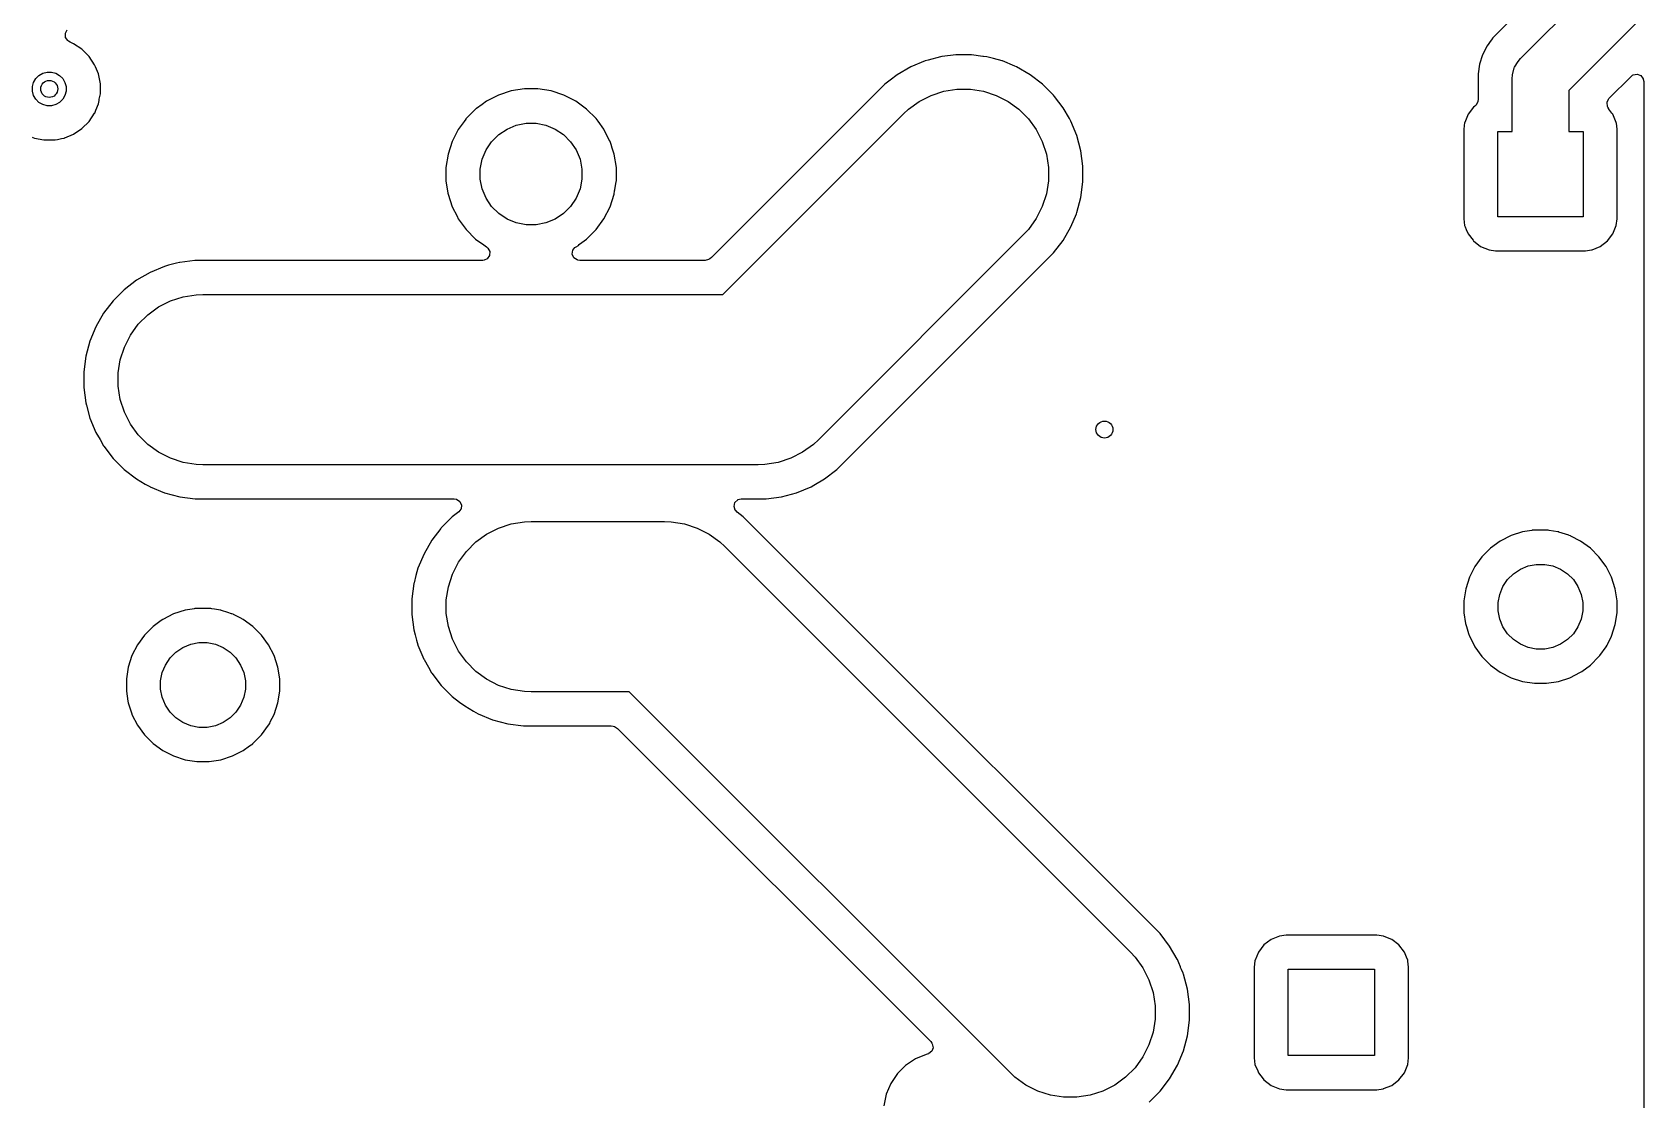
# Model space of a CAD drawing. Header units: inches. Extents: x 1.32 to 5.22, y -7.01 to -1.14.
# Drawn here: x 4.099 to 5.217, y -6.508 to -5.768 of the extents above; entities that cross this region are included whole.
import ezdxf

# ---------------------------------------------------------------- set-up
doc = ezdxf.new("R2010")
doc.units = ezdxf.units.IN
doc.header["$MEASUREMENT"] = 0
doc.layers.add('F.Cu', color=13, linetype='CONTINUOUS', true_color=0xc83434)

msp = doc.modelspace()

# ---------------------------------------------------------------- linework, layer by layer
at = {"layer": 'F.Cu', "linetype": 'CONTINUOUS'}
for p, q in [((5.1557, -5.7279), (5.1117, -5.772)), ((5.131, -5.7861), (5.1811, -5.7359)), ((4.1219, -5.7684), (4.1232, -5.7662)), ((5.2108, -5.762), (5.1646, -5.8082)), ((4.1219, -5.7686), (4.1219, -5.7684)), ((4.122, -5.7714), (4.1219, -5.7686)), ((4.1235, -5.7736), (4.122, -5.7714)), ((4.124, -5.774), (4.1235, -5.7736)), ((4.1252, -5.7747), (4.124, -5.774)), ((4.1275, -5.7757), (4.1252, -5.7747)), ((4.1333, -5.7795), (4.1275, -5.7757)), ((4.1275, -5.7757), (4.1275, -5.7757)), ((5.1078, -5.7773), (5.1047, -5.7834)), ((5.1107, -5.7733), (5.1078, -5.7773)), ((5.1115, -5.7722), (5.1107, -5.7733)), ((5.1107, -5.7733), (5.1107, -5.7733)), ((5.1117, -5.772), (5.1115, -5.7722)), ((4.1383, -5.7845), (4.1333, -5.7795)), ((4.1333, -5.7795), (4.1333, -5.7795)), ((4.1333, -5.7795), (4.1333, -5.7795)), ((4.1421, -5.7903), (4.1383, -5.7845)), ((4.1383, -5.7845), (4.1383, -5.7845)), ((4.1383, -5.7845), (4.1383, -5.7845)), ((4.7182, -5.7877), (4.7083, -5.7918)), ((4.7202, -5.7871), (4.7182, -5.7877)), ((4.7182, -5.7877), (4.7182, -5.7877)), ((4.7287, -5.7849), (4.7202, -5.7871)), ((4.7298, -5.7847), (4.7287, -5.7849)), ((4.7299, -5.7847), (4.7298, -5.7847)), ((4.7395, -5.7834), (4.7299, -5.7847)), ((4.7299, -5.7847), (4.7299, -5.7847)), ((4.7503, -5.7834), (4.7395, -5.7834)), ((4.7395, -5.7834), (4.7395, -5.7834)), ((4.7395, -5.7834), (4.7395, -5.7834)), ((4.7582, -5.7845), (4.7503, -5.7834)), ((4.7503, -5.7834), (4.7503, -5.7834)), ((4.7503, -5.7834), (4.7503, -5.7834)), ((4.7587, -5.7845), (4.7582, -5.7845)), ((4.761, -5.7849), (4.7587, -5.7845)), ((4.7656, -5.7861), (4.761, -5.7849)), ((4.7715, -5.7877), (4.7656, -5.7861)), ((4.7716, -5.7877), (4.7715, -5.7877)), ((4.7717, -5.7877), (4.7716, -5.7877)), ((4.7716, -5.7877), (4.7716, -5.7877)), ((4.7804, -5.7914), (4.7717, -5.7877)), ((5.1047, -5.7834), (5.1026, -5.7899)), ((5.1269, -5.7921), (5.1293, -5.788)), ((5.1293, -5.788), (5.131, -5.7861)), ((5.1293, -5.788), (5.1293, -5.788)), ((4.0998, -5.8026), (4.1014, -5.7999)), ((4.1014, -5.7999), (4.1035, -5.7977)), ((4.1035, -5.7977), (4.1062, -5.7962)), ((4.1062, -5.7962), (4.1092, -5.7954)), ((4.1092, -5.7954), (4.1123, -5.7954)), ((4.1123, -5.7954), (4.1152, -5.7962)), ((4.1152, -5.7962), (4.1179, -5.7977)), ((4.1179, -5.7977), (4.1201, -5.7999)), ((4.1201, -5.7999), (4.1216, -5.8026)), ((4.1428, -5.7918), (4.1421, -5.7903)), ((4.1421, -5.7903), (4.1421, -5.7903)), ((4.1421, -5.7903), (4.1421, -5.7903)), ((4.1448, -5.7967), (4.1428, -5.7918)), ((4.1428, -5.7918), (4.1428, -5.7918)), ((4.1462, -5.8035), (4.1448, -5.7967)), ((4.1448, -5.7967), (4.1448, -5.7967)), ((4.1448, -5.7967), (4.1448, -5.7967)), ((4.6988, -5.7972), (4.6938, -5.8011)), ((4.7082, -5.7918), (4.6988, -5.7972)), ((4.7083, -5.7918), (4.7082, -5.7918)), ((4.7082, -5.7918), (4.7082, -5.7918)), ((4.7815, -5.7918), (4.7804, -5.7914)), ((4.7909, -5.7972), (4.7815, -5.7918)), ((4.7815, -5.7918), (4.7815, -5.7918)), ((4.7815, -5.7918), (4.7815, -5.7918)), ((4.7995, -5.8038), (4.7909, -5.7972)), ((5.1026, -5.7899), (5.1016, -5.7966)), ((5.1016, -5.7966), (5.1016, -5.8143)), ((5.1252, -5.8), (5.1254, -5.7974)), ((5.1252, -5.8366), (5.1252, -5.8)), ((5.1254, -5.7974), (5.1267, -5.7925)), ((5.1254, -5.7974), (5.1254, -5.7974)), ((5.1267, -5.7925), (5.1269, -5.7921)), ((5.1924, -5.8137), (5.2077, -5.7985)), ((5.2077, -5.7985), (5.2088, -5.7976)), ((5.2088, -5.7976), (5.2092, -5.7974)), ((5.2092, -5.7974), (5.2119, -5.7968)), ((5.2119, -5.7968), (5.2145, -5.7978)), ((5.2145, -5.7978), (5.2161, -5.8)), ((5.2161, -5.8), (5.2162, -5.8003)), ((5.2162, -5.8003), (5.2165, -5.802)), ((4.099, -5.8055), (4.0998, -5.8026)), ((4.099, -5.8086), (4.099, -5.8055)), ((4.0998, -5.8116), (4.099, -5.8086)), ((4.1014, -5.8143), (4.0998, -5.8116)), ((4.1216, -5.8116), (4.1201, -5.8143)), ((4.1216, -5.8026), (4.1224, -5.8055)), ((4.1224, -5.8086), (4.1216, -5.8116)), ((4.1224, -5.8055), (4.1224, -5.8086)), ((4.1458, -5.8124), (4.1462, -5.8106)), ((4.1462, -5.8036), (4.1462, -5.8035)), ((4.1462, -5.8106), (4.1462, -5.8036)), ((4.1462, -5.8036), (4.1462, -5.8036)), ((4.1462, -5.8036), (4.1462, -5.8036)), ((4.4222, -5.8114), (4.4203, -5.8124)), ((4.431, -5.8085), (4.4222, -5.8114)), ((4.4402, -5.8071), (4.431, -5.8085)), ((4.431, -5.8085), (4.431, -5.8085)), ((4.431, -5.8085), (4.431, -5.8085)), ((4.4495, -5.8071), (4.4402, -5.8071)), ((4.4402, -5.8071), (4.4402, -5.8071)), ((4.4402, -5.8071), (4.4402, -5.8071)), ((4.4587, -5.8085), (4.4495, -5.8071)), ((4.4495, -5.8071), (4.4495, -5.8071)), ((4.4495, -5.8071), (4.4495, -5.8071)), ((4.4676, -5.8114), (4.4587, -5.8085)), ((4.4587, -5.8085), (4.4587, -5.8085)), ((4.4749, -5.8151), (4.4676, -5.8114)), ((4.6902, -5.8038), (4.57, -5.924)), ((4.6938, -5.8011), (4.6902, -5.8038)), ((4.6902, -5.8038), (4.6902, -5.8038)), ((4.6902, -5.8038), (4.6902, -5.8038)), ((4.714, -5.8158), (4.7223, -5.8116)), ((4.7223, -5.8116), (4.7311, -5.8087)), ((4.7311, -5.8087), (4.7402, -5.8073)), ((4.7402, -5.8073), (4.7495, -5.8073)), ((4.7495, -5.8073), (4.7587, -5.8087)), ((4.7587, -5.8087), (4.7675, -5.8116)), ((4.7675, -5.8116), (4.7757, -5.8158)), ((4.8042, -5.8085), (4.7995, -5.8038)), ((4.7995, -5.8038), (4.7995, -5.8038)), ((4.7995, -5.8038), (4.7995, -5.8038)), ((4.8072, -5.8115), (4.8042, -5.8085)), ((4.8079, -5.8124), (4.8072, -5.8115)), ((4.8072, -5.8115), (4.8072, -5.8115)), ((5.1646, -5.8082), (5.1646, -5.8366)), ((5.2165, -5.802), (5.2165, -7.0023)), ((4.1035, -5.8165), (4.1014, -5.8143)), ((4.1062, -5.818), (4.1035, -5.8165)), ((4.1092, -5.8188), (4.1062, -5.818)), ((4.1123, -5.8188), (4.1092, -5.8188)), ((4.1152, -5.818), (4.1123, -5.8188)), ((4.1179, -5.8165), (4.1152, -5.818)), ((4.1201, -5.8143), (4.1179, -5.8165)), ((4.1422, -5.8239), (4.143, -5.8218)), ((4.143, -5.8218), (4.1448, -5.8174)), ((4.1448, -5.8174), (4.1453, -5.8151)), ((4.1453, -5.8151), (4.1454, -5.8143)), ((4.1454, -5.8143), (4.1458, -5.8124)), ((4.1458, -5.8124), (4.1458, -5.8124)), ((4.4066, -5.8209), (4.3996, -5.8278)), ((4.4069, -5.8207), (4.4066, -5.8209)), ((4.4109, -5.8178), (4.4069, -5.8207)), ((4.4139, -5.8156), (4.4109, -5.8178)), ((4.4109, -5.8178), (4.4109, -5.8178)), ((4.4203, -5.8124), (4.4139, -5.8156)), ((4.4758, -5.8156), (4.4749, -5.8151)), ((4.4834, -5.8211), (4.4758, -5.8156)), ((4.4899, -5.8277), (4.4834, -5.8211)), ((4.7031, -5.8244), (4.7065, -5.8212)), ((4.7065, -5.8212), (4.714, -5.8158)), ((4.7757, -5.8158), (4.7832, -5.8212)), ((4.7832, -5.8212), (4.7898, -5.8278)), ((4.8138, -5.8201), (4.8079, -5.8124)), ((4.8182, -5.8277), (4.8138, -5.8201)), ((4.8138, -5.8201), (4.8138, -5.8201)), ((5.0985, -5.8198), (5.0947, -5.8247)), ((5.0993, -5.8191), (5.0985, -5.8198)), ((5.0999, -5.8186), (5.0993, -5.8191)), ((5.1, -5.8185), (5.0999, -5.8186)), ((5.1011, -5.8165), (5.1, -5.8185)), ((5.1014, -5.8157), (5.1011, -5.8165)), ((5.1016, -5.8143), (5.1014, -5.8157)), ((5.1911, -5.8162), (5.192, -5.8143)), ((5.1911, -5.8164), (5.1911, -5.8162)), ((5.1913, -5.8192), (5.1911, -5.8164)), ((5.1915, -5.8197), (5.1913, -5.8192)), ((5.1922, -5.821), (5.1915, -5.8197)), ((5.192, -5.8143), (5.1924, -5.8137)), ((5.192, -5.8143), (5.192, -5.8143)), ((5.1923, -5.8211), (5.1922, -5.821)), ((5.1944, -5.8239), (5.1923, -5.8211)), ((4.1333, -5.8346), (4.1383, -5.8297)), ((4.1383, -5.8297), (4.1421, -5.8239)), ((4.1421, -5.8239), (4.1422, -5.8239)), ((4.3984, -5.8297), (4.3944, -5.8352)), ((4.3995, -5.8281), (4.3984, -5.8297)), ((4.3996, -5.8278), (4.3995, -5.8281)), ((4.4282, -5.8349), (4.4346, -5.8322)), ((4.4346, -5.8322), (4.4414, -5.8309)), ((4.4414, -5.8309), (4.4484, -5.8309)), ((4.4484, -5.8309), (4.4552, -5.8322)), ((4.4552, -5.8322), (4.4616, -5.8349)), ((4.4913, -5.8295), (4.4899, -5.8277)), ((4.4953, -5.8351), (4.4913, -5.8295)), ((4.5779, -5.9496), (4.7031, -5.8244)), ((4.7898, -5.8278), (4.7952, -5.8353)), ((4.8192, -5.8295), (4.8182, -5.8277)), ((4.8234, -5.8395), (4.8192, -5.8295)), ((5.0923, -5.8304), (5.0917, -5.8351)), ((5.0924, -5.8303), (5.0923, -5.8304)), ((5.0923, -5.8304), (5.0923, -5.8304)), ((5.0947, -5.8247), (5.0924, -5.8303)), ((5.0947, -5.8247), (5.0947, -5.8247)), ((5.1951, -5.8247), (5.1944, -5.8239)), ((5.1974, -5.8304), (5.1951, -5.8247)), ((5.1951, -5.8247), (5.1951, -5.8247)), ((5.1974, -5.8305), (5.1974, -5.8304)), ((5.1975, -5.8306), (5.1974, -5.8305)), ((5.1975, -5.8308), (5.1975, -5.8306)), ((5.1975, -5.8306), (5.1975, -5.8306)), ((5.198, -5.8349), (5.1975, -5.8308)), ((4.0988, -5.8405), (4.0994, -5.8408)), ((4.0994, -5.8408), (4.1004, -5.8412)), ((4.1004, -5.8412), (4.1004, -5.8412)), ((4.1004, -5.8412), (4.1004, -5.8412)), ((4.1004, -5.8412), (4.1069, -5.8425)), ((4.1069, -5.8425), (4.107, -5.8425)), ((4.107, -5.8425), (4.1072, -5.8425)), ((4.1072, -5.8425), (4.1142, -5.8425)), ((4.1142, -5.8425), (4.1144, -5.8425)), ((4.1144, -5.8425), (4.1147, -5.8424)), ((4.1147, -5.8424), (4.1165, -5.8421)), ((4.1165, -5.8421), (4.1193, -5.8415)), ((4.1165, -5.8421), (4.1165, -5.8421)), ((4.1193, -5.8415), (4.1211, -5.8412)), ((4.1211, -5.8412), (4.1212, -5.8411)), ((4.1211, -5.8412), (4.1211, -5.8412)), ((4.1211, -5.8412), (4.1211, -5.8412)), ((4.1211, -5.8412), (4.1211, -5.8412)), ((4.1211, -5.8412), (4.1211, -5.8412)), ((4.1212, -5.8411), (4.1215, -5.841)), ((4.1215, -5.841), (4.1275, -5.8385)), ((4.1215, -5.841), (4.1215, -5.841)), ((4.1275, -5.8385), (4.1333, -5.8346)), ((4.1275, -5.8385), (4.1275, -5.8385)), ((4.1275, -5.8385), (4.1275, -5.8385)), ((4.3901, -5.8435), (4.3873, -5.8523)), ((4.3939, -5.8361), (4.3901, -5.8435)), ((4.3944, -5.8352), (4.3939, -5.8361)), ((4.4136, -5.8494), (4.4175, -5.8437)), ((4.4175, -5.8437), (4.4224, -5.8388)), ((4.4224, -5.8388), (4.4282, -5.8349)), ((4.4616, -5.8349), (4.4674, -5.8388)), ((4.4674, -5.8388), (4.4723, -5.8437)), ((4.4723, -5.8437), (4.4761, -5.8494)), ((4.4954, -5.8352), (4.4953, -5.8351)), ((4.4953, -5.8351), (4.4953, -5.8351)), ((4.4953, -5.8351), (4.4953, -5.8351)), ((4.4953, -5.8351), (4.4953, -5.8351)), ((4.4995, -5.8432), (4.4954, -5.8352)), ((4.4995, -5.8433), (4.4995, -5.8432)), ((4.4996, -5.8434), (4.4995, -5.8433)), ((4.4996, -5.8435), (4.4996, -5.8434)), ((4.4997, -5.8436), (4.4996, -5.8435)), ((4.5003, -5.8457), (4.4997, -5.8436)), ((4.7952, -5.8353), (4.7994, -5.8435)), ((4.7994, -5.8435), (4.8023, -5.8524)), ((4.8262, -5.85), (4.8234, -5.8395)), ((5.0917, -5.8351), (5.0917, -5.8972)), ((5.1154, -5.8957), (5.1154, -5.8366)), ((5.1154, -5.8366), (5.1252, -5.8366)), ((5.1646, -5.8366), (5.1744, -5.8366)), ((5.1744, -5.8366), (5.1744, -5.8957)), ((5.1981, -5.8351), (5.198, -5.8349)), ((5.1981, -5.8972), (5.1981, -5.8351)), ((5.1981, -5.8351), (5.1981, -5.8351)), ((5.1981, -5.8351), (5.1981, -5.8351)), ((4.3873, -5.8523), (4.3858, -5.8615)), ((4.3873, -5.8523), (4.3873, -5.8523)), ((4.3873, -5.8523), (4.3873, -5.8523)), ((4.4096, -5.8627), (4.411, -5.8559)), ((4.411, -5.8559), (4.4136, -5.8494)), ((4.4761, -5.8494), (4.4788, -5.8559)), ((4.4788, -5.8559), (4.4801, -5.8627)), ((4.5012, -5.8482), (4.5003, -5.8457)), ((4.5025, -5.8523), (4.5012, -5.8482)), ((4.504, -5.8615), (4.5025, -5.8523)), ((4.8023, -5.8524), (4.8038, -5.8615)), ((4.8276, -5.8607), (4.8262, -5.85)), ((4.3858, -5.8615), (4.3858, -5.8708)), ((4.4096, -5.8696), (4.4096, -5.8627)), ((4.4801, -5.8627), (4.4801, -5.8696)), ((4.504, -5.8708), (4.504, -5.8615)), ((4.8038, -5.8615), (4.8038, -5.8708)), ((4.8276, -5.8716), (4.8276, -5.8607)), ((4.3858, -5.8708), (4.3872, -5.8794)), ((4.411, -5.8764), (4.4096, -5.8696)), ((4.4136, -5.8828), (4.411, -5.8764)), ((4.4788, -5.8764), (4.4761, -5.8828)), ((4.4801, -5.8696), (4.4788, -5.8764)), ((4.5025, -5.88), (4.5028, -5.8778)), ((4.5028, -5.8778), (4.503, -5.8771)), ((4.503, -5.8771), (4.5039, -5.8713)), ((4.503, -5.8771), (4.503, -5.8771)), ((4.5039, -5.8713), (4.504, -5.8708)), ((4.8038, -5.8708), (4.8023, -5.8799)), ((4.8262, -5.8823), (4.8276, -5.8716)), ((4.3872, -5.8794), (4.3873, -5.88)), ((4.3873, -5.88), (4.3901, -5.8888)), ((4.3901, -5.8888), (4.3935, -5.8954)), ((4.4175, -5.8886), (4.4136, -5.8828)), ((4.4224, -5.8935), (4.4175, -5.8886)), ((4.4723, -5.8886), (4.4674, -5.8935)), ((4.4761, -5.8828), (4.4723, -5.8886)), ((4.4954, -5.8971), (4.4996, -5.8888)), ((4.4996, -5.8888), (4.5025, -5.88)), ((4.7994, -5.8887), (4.7952, -5.897)), ((4.8023, -5.8799), (4.7994, -5.8887)), ((4.8234, -5.8928), (4.8262, -5.8823)), ((4.3935, -5.8954), (4.3944, -5.8971)), ((4.3944, -5.8971), (4.3998, -5.9046)), ((4.4282, -5.8974), (4.4224, -5.8935)), ((4.4346, -5.9), (4.4282, -5.8974)), ((4.4414, -5.9014), (4.4346, -5.9)), ((4.4552, -5.9), (4.4484, -5.9014)), ((4.4616, -5.8974), (4.4552, -5.9)), ((4.4674, -5.8935), (4.4616, -5.8974)), ((4.4899, -5.9046), (4.4954, -5.8971)), ((4.7952, -5.897), (4.7898, -5.9045)), ((4.8192, -5.9028), (4.823, -5.8937)), ((4.823, -5.8937), (4.8234, -5.8928)), ((5.0917, -5.8972), (5.0923, -5.9018)), ((5.1744, -5.8957), (5.1154, -5.8957)), ((5.1974, -5.9018), (5.1981, -5.8972)), ((4.3998, -5.9046), (4.4064, -5.9112)), ((4.4064, -5.9112), (4.412, -5.9153)), ((4.4484, -5.9014), (4.4414, -5.9014)), ((4.4785, -5.9148), (4.4834, -5.9112)), ((4.4834, -5.9112), (4.4899, -5.9046)), ((4.7866, -5.9079), (4.6441, -6.0504)), ((4.7898, -5.9045), (4.7866, -5.9079)), ((4.8072, -5.9208), (4.8138, -5.9122)), ((4.8138, -5.9122), (4.8192, -5.9028)), ((4.8192, -5.9028), (4.8192, -5.9028)), ((4.8192, -5.9028), (4.8192, -5.9028)), ((5.0923, -5.9018), (5.0923, -5.9018)), ((5.0923, -5.9018), (5.0923, -5.9018)), ((5.0923, -5.9018), (5.0927, -5.9028)), ((5.0927, -5.9028), (5.0934, -5.9045)), ((5.0934, -5.9045), (5.0947, -5.9076)), ((5.0947, -5.9076), (5.0947, -5.9076)), ((5.0947, -5.9076), (5.0981, -5.912)), ((5.0981, -5.912), (5.0985, -5.9125)), ((5.1913, -5.9125), (5.1951, -5.9076)), ((5.1951, -5.9076), (5.1974, -5.9018)), ((4.412, -5.9153), (4.4139, -5.9167)), ((4.4139, -5.9167), (4.4139, -5.9167)), ((4.4139, -5.9167), (4.4139, -5.9167)), ((4.4139, -5.9167), (4.4144, -5.9171)), ((4.4144, -5.9171), (4.4147, -5.9174)), ((4.4161, -5.9226), (4.4145, -5.9249)), ((4.4147, -5.9174), (4.4149, -5.9175)), ((4.4149, -5.9175), (4.4163, -5.9199)), ((4.4163, -5.9199), (4.4161, -5.9226)), ((4.4734, -5.9217), (4.4738, -5.9189)), ((4.4745, -5.9242), (4.4734, -5.9217)), ((4.4738, -5.9189), (4.4752, -5.9171)), ((4.4752, -5.9171), (4.4753, -5.917)), ((4.4753, -5.917), (4.4761, -5.9165)), ((4.4761, -5.9165), (4.4777, -5.9157)), ((4.4777, -5.9157), (4.4783, -5.9149)), ((4.4783, -5.9149), (4.4785, -5.9148)), ((4.657, -6.071), (4.8072, -5.9208)), ((5.0985, -5.9125), (5.1034, -5.9163)), ((5.1034, -5.9163), (5.1092, -5.9187)), ((5.1092, -5.9187), (5.1138, -5.9193)), ((5.1138, -5.9193), (5.176, -5.9193)), ((5.176, -5.9193), (5.1803, -5.9187)), ((5.176, -5.9193), (5.176, -5.9193)), ((5.176, -5.9193), (5.176, -5.9193)), ((5.1803, -5.9187), (5.1804, -5.9187)), ((5.1804, -5.9187), (5.1806, -5.9187)), ((5.1806, -5.9187), (5.1807, -5.9186)), ((5.1807, -5.9186), (5.1863, -5.9163)), ((5.1863, -5.9163), (5.1913, -5.9125)), ((4.1807, -5.9343), (4.1713, -5.9398)), ((4.1907, -5.9302), (4.1807, -5.9343)), ((4.1807, -5.9343), (4.1807, -5.9343)), ((4.1934, -5.9294), (4.1907, -5.9302)), ((4.1989, -5.928), (4.1934, -5.9294)), ((4.201, -5.9274), (4.1989, -5.928)), ((4.1989, -5.928), (4.1989, -5.928)), ((4.2011, -5.9274), (4.201, -5.9274)), ((4.2012, -5.9274), (4.2011, -5.9274)), ((4.2117, -5.926), (4.2012, -5.9274)), ((4.2012, -5.9274), (4.2012, -5.9274)), ((4.2118, -5.926), (4.2117, -5.926)), ((4.2119, -5.926), (4.2118, -5.926)), ((4.4114, -5.926), (4.2119, -5.926)), ((4.4123, -5.9259), (4.4114, -5.926)), ((4.4124, -5.9258), (4.4123, -5.9259)), ((4.4145, -5.9249), (4.4124, -5.9258)), ((4.4769, -5.9256), (4.4745, -5.9242)), ((4.4773, -5.9258), (4.4769, -5.9256)), ((4.4786, -5.926), (4.4773, -5.9258)), ((4.5657, -5.926), (4.4786, -5.926)), ((4.568, -5.9254), (4.5657, -5.926)), ((4.5689, -5.9249), (4.568, -5.9254)), ((4.57, -5.924), (4.5689, -5.9249)), ((4.1713, -5.9398), (4.1627, -5.9464)), ((4.1713, -5.9398), (4.1713, -5.9398)), ((4.155, -5.954), (4.1484, -5.9626)), ((4.1627, -5.9464), (4.155, -5.954)), ((4.155, -5.954), (4.155, -5.954)), ((4.155, -5.954), (4.155, -5.954)), ((4.1627, -5.9464), (4.1627, -5.9464)), ((4.1627, -5.9464), (4.1627, -5.9464)), ((4.1865, -5.9583), (4.1947, -5.9541)), ((4.1947, -5.9541), (4.2035, -5.9512)), ((4.2035, -5.9512), (4.2127, -5.9498)), ((4.2127, -5.9498), (4.2173, -5.9496)), ((4.2173, -5.9496), (4.5779, -5.9496)), ((4.1484, -5.9626), (4.143, -5.972)), ((4.1484, -5.9626), (4.1484, -5.9626)), ((4.1724, -5.9703), (4.179, -5.9638)), ((4.179, -5.9638), (4.1865, -5.9583)), ((4.143, -5.972), (4.1388, -5.982)), ((4.143, -5.972), (4.143, -5.972)), ((4.1628, -5.9861), (4.167, -5.9778)), ((4.167, -5.9778), (4.1724, -5.9703)), ((4.1388, -5.982), (4.136, -5.9925)), ((4.1388, -5.982), (4.1388, -5.982)), ((4.1599, -5.9949), (4.1628, -5.9861)), ((4.136, -5.9925), (4.1346, -6.0032)), ((4.136, -5.9925), (4.136, -5.9925)), ((4.136, -5.9925), (4.136, -5.9925)), ((4.1584, -6.004), (4.1599, -5.9949)), ((4.1346, -6.0032), (4.1346, -6.0032)), ((4.1346, -6.0032), (4.1346, -6.0141)), ((4.1584, -6.0133), (4.1584, -6.004)), ((4.1346, -6.0141), (4.1346, -6.0141)), ((4.1346, -6.0141), (4.136, -6.0248)), ((4.1599, -6.0224), (4.1584, -6.0133)), ((4.1628, -6.0313), (4.1599, -6.0224)), ((4.136, -6.0248), (4.136, -6.0248)), ((4.136, -6.0248), (4.1365, -6.0265)), ((4.1365, -6.0265), (4.1388, -6.0353)), ((4.167, -6.0395), (4.1628, -6.0313)), ((4.1388, -6.0353), (4.1388, -6.0353)), ((4.1388, -6.0353), (4.143, -6.0453)), ((4.143, -6.0453), (4.143, -6.0453)), ((4.143, -6.0453), (4.1459, -6.0503)), ((4.1724, -6.047), (4.167, -6.0395)), ((4.1459, -6.0503), (4.1459, -6.0503)), ((4.1459, -6.0503), (4.1484, -6.0547)), ((4.1484, -6.0547), (4.1484, -6.0547)), ((4.1484, -6.0547), (4.1485, -6.0548)), ((4.1485, -6.0548), (4.155, -6.0633)), ((4.179, -6.0536), (4.1724, -6.047)), ((4.1865, -6.059), (4.179, -6.0536)), ((4.6407, -6.0536), (4.6332, -6.059)), ((4.6441, -6.0504), (4.6407, -6.0536)), ((4.155, -6.0633), (4.155, -6.0633)), ((4.155, -6.0633), (4.155, -6.0633)), ((4.155, -6.0633), (4.1627, -6.071)), ((4.1947, -6.0632), (4.1865, -6.059)), ((4.2035, -6.0661), (4.1947, -6.0632)), ((4.2127, -6.0675), (4.2035, -6.0661)), ((4.2173, -6.0677), (4.2127, -6.0675)), ((4.6024, -6.0677), (4.2173, -6.0677)), ((4.607, -6.0675), (4.6024, -6.0677)), ((4.6161, -6.0661), (4.607, -6.0675)), ((4.625, -6.0632), (4.6161, -6.0661)), ((4.6332, -6.059), (4.625, -6.0632)), ((4.1627, -6.071), (4.1627, -6.071)), ((4.1627, -6.071), (4.1627, -6.071)), ((4.1627, -6.071), (4.1713, -6.0776)), ((4.1713, -6.0776), (4.1773, -6.0811)), ((4.641, -6.0818), (4.6484, -6.0776)), ((4.6484, -6.0776), (4.657, -6.071)), ((4.1773, -6.0811), (4.1773, -6.0811)), ((4.1773, -6.0811), (4.1805, -6.0829)), ((4.1805, -6.0829), (4.1806, -6.083)), ((4.1806, -6.083), (4.1807, -6.083)), ((4.1807, -6.083), (4.1807, -6.083)), ((4.1807, -6.083), (4.1907, -6.0871)), ((4.1907, -6.0871), (4.2012, -6.0899)), ((4.2012, -6.0899), (4.2119, -6.0914)), ((4.6078, -6.0914), (4.6185, -6.0899)), ((4.6185, -6.0899), (4.629, -6.0871)), ((4.629, -6.0871), (4.639, -6.083)), ((4.639, -6.083), (4.641, -6.0818)), ((4.2119, -6.0914), (4.3914, -6.0914)), ((4.3948, -6.1004), (4.3902, -6.1038)), ((4.3914, -6.0914), (4.3928, -6.0916)), ((4.3928, -6.0916), (4.3932, -6.0917)), ((4.3932, -6.0917), (4.3955, -6.0932)), ((4.3962, -6.0985), (4.3948, -6.1004)), ((4.3955, -6.0932), (4.3967, -6.0957)), ((4.3963, -6.0984), (4.3962, -6.0985)), ((4.3967, -6.0957), (4.3963, -6.0984)), ((4.3963, -6.0984), (4.3963, -6.0984)), ((4.5856, -6.0966), (4.5862, -6.0939)), ((4.5865, -6.0992), (4.5856, -6.0966)), ((4.5862, -6.0939), (4.5882, -6.092)), ((4.5868, -6.0995), (4.5865, -6.0992)), ((4.5878, -6.1005), (4.5868, -6.0995)), ((4.592, -6.1038), (4.5878, -6.1005)), ((4.5882, -6.092), (4.5883, -6.092)), ((4.5883, -6.0919), (4.5906, -6.0914)), ((4.5883, -6.092), (4.5883, -6.0919)), ((4.5906, -6.0914), (4.6078, -6.0914)), ((4.6078, -6.0914), (4.6078, -6.0914)), ((4.3822, -6.112), (4.376, -6.1201)), ((4.3826, -6.1115), (4.3822, -6.112)), ((4.3902, -6.1038), (4.3826, -6.1115)), ((4.3826, -6.1115), (4.3826, -6.1115)), ((4.3826, -6.1115), (4.3826, -6.1115)), ((4.3826, -6.1115), (4.3826, -6.1115)), ((4.3902, -6.1038), (4.3902, -6.1038)), ((4.3902, -6.1038), (4.3902, -6.1038)), ((4.3902, -6.1038), (4.3902, -6.1038)), ((4.414, -6.1158), (4.4223, -6.1116)), ((4.4223, -6.1116), (4.4311, -6.1087)), ((4.4311, -6.1087), (4.4402, -6.1073)), ((4.4402, -6.1073), (4.4449, -6.1071)), ((4.4449, -6.1071), (4.5374, -6.1071)), ((4.5374, -6.1071), (4.542, -6.1073)), ((4.542, -6.1073), (4.5512, -6.1087)), ((4.5512, -6.1087), (4.56, -6.1116)), ((4.56, -6.1116), (4.5683, -6.1158)), ((4.6502, -6.162), (4.592, -6.1038)), ((4.592, -6.1038), (4.592, -6.1038)), ((4.592, -6.1038), (4.592, -6.1038)), ((4.592, -6.1038), (4.592, -6.1038)), ((5.1388, -6.1133), (5.1373, -6.1135)), ((5.1392, -6.1132), (5.1388, -6.1133)), ((5.1407, -6.113), (5.1392, -6.1132)), ((5.1491, -6.113), (5.1407, -6.113)), ((5.1407, -6.113), (5.1407, -6.113)), ((5.1502, -6.1132), (5.1491, -6.113)), ((5.1491, -6.113), (5.1491, -6.113)), ((5.151, -6.1133), (5.1502, -6.1132)), ((5.157, -6.1142), (5.151, -6.1133)), ((4.376, -6.1201), (4.3706, -6.1295)), ((4.376, -6.1201), (4.376, -6.1201)), ((4.4, -6.1278), (4.4065, -6.1212)), ((4.4065, -6.1212), (4.414, -6.1158)), ((4.5683, -6.1158), (4.5758, -6.1212)), ((4.5758, -6.1212), (4.5792, -6.1244)), ((4.5792, -6.1244), (4.8605, -6.4058)), ((5.117, -6.1207), (5.1102, -6.1256)), ((5.1245, -6.1169), (5.117, -6.1207)), ((5.1324, -6.1143), (5.1245, -6.1169)), ((5.1373, -6.1135), (5.1324, -6.1143)), ((5.1571, -6.1142), (5.157, -6.1142)), ((5.1575, -6.1143), (5.1571, -6.1142)), ((5.1577, -6.1144), (5.1575, -6.1143)), ((5.1622, -6.1158), (5.1577, -6.1144)), ((5.1646, -6.1166), (5.1622, -6.1158)), ((5.1648, -6.1167), (5.1646, -6.1166)), ((5.1658, -6.1171), (5.1648, -6.1167)), ((5.166, -6.1172), (5.1658, -6.1171)), ((5.1727, -6.1207), (5.166, -6.1172)), ((5.1795, -6.1256), (5.1727, -6.1207)), ((4.3706, -6.1295), (4.3664, -6.1395)), ((4.3706, -6.1295), (4.3706, -6.1295)), ((4.3903, -6.1435), (4.3945, -6.1353)), ((4.3945, -6.1353), (4.4, -6.1278)), ((5.1043, -6.1315), (5.0994, -6.1383)), ((5.1102, -6.1256), (5.1043, -6.1315)), ((5.1854, -6.1315), (5.1795, -6.1256)), ((5.1795, -6.1256), (5.1795, -6.1256)), ((5.1904, -6.1383), (5.1854, -6.1315)), ((4.365, -6.1446), (4.3637, -6.1496)), ((4.3664, -6.1395), (4.365, -6.1446)), ((4.3664, -6.1395), (4.3664, -6.1395)), ((4.3875, -6.1524), (4.3903, -6.1435)), ((5.0956, -6.1457), (5.093, -6.1537)), ((5.0994, -6.1383), (5.0956, -6.1457)), ((5.1221, -6.1474), (5.1261, -6.1433)), ((5.1261, -6.1433), (5.131, -6.1401)), ((5.131, -6.1401), (5.1363, -6.1379)), ((5.1363, -6.1379), (5.142, -6.1368)), ((5.142, -6.1368), (5.1478, -6.1368)), ((5.1478, -6.1368), (5.1535, -6.1379)), ((5.1535, -6.1379), (5.1588, -6.1401)), ((5.1588, -6.1401), (5.1636, -6.1433)), ((5.1636, -6.1433), (5.1677, -6.1474)), ((5.1942, -6.1457), (5.1904, -6.1383)), ((5.1904, -6.1383), (5.1904, -6.1383)), ((5.1967, -6.1537), (5.1942, -6.1457)), ((4.3636, -6.15), (4.3622, -6.1607)), ((4.3637, -6.1496), (4.3636, -6.15)), ((4.3636, -6.15), (4.3636, -6.15)), ((4.3636, -6.15), (4.3636, -6.15)), ((4.3637, -6.1496), (4.3637, -6.1496)), ((4.386, -6.1615), (4.3875, -6.1524)), ((5.093, -6.1537), (5.0917, -6.162)), ((5.1155, -6.1632), (5.1166, -6.1576)), ((5.1166, -6.1576), (5.1188, -6.1522)), ((5.1188, -6.1522), (5.1221, -6.1474)), ((5.1677, -6.1474), (5.1709, -6.1522)), ((5.1709, -6.1522), (5.1731, -6.1576)), ((5.1731, -6.1576), (5.1743, -6.1632)), ((5.1981, -6.162), (5.1967, -6.1537)), ((4.2049, -6.1686), (4.1969, -6.1712)), ((4.2099, -6.1678), (4.2049, -6.1686)), ((4.2112, -6.1676), (4.2099, -6.1678)), ((4.2116, -6.1675), (4.2112, -6.1676)), ((4.2131, -6.1673), (4.2116, -6.1675)), ((4.2215, -6.1673), (4.2131, -6.1673)), ((4.2131, -6.1673), (4.2131, -6.1673)), ((4.2227, -6.1675), (4.2215, -6.1673)), ((4.2215, -6.1673), (4.2215, -6.1673)), ((4.2234, -6.1676), (4.2227, -6.1675)), ((4.2253, -6.1679), (4.2234, -6.1676)), ((4.2294, -6.1686), (4.2253, -6.1679)), ((4.2296, -6.1686), (4.2294, -6.1686)), ((4.2299, -6.1687), (4.2296, -6.1686)), ((4.2301, -6.1687), (4.2299, -6.1687)), ((4.2346, -6.1702), (4.2301, -6.1687)), ((4.3622, -6.1607), (4.3622, -6.1607)), ((4.3622, -6.1607), (4.3622, -6.1716)), ((4.386, -6.1708), (4.386, -6.1615)), ((4.8811, -6.3929), (4.6502, -6.162)), ((5.0917, -6.162), (5.0917, -6.1703)), ((5.1155, -6.169), (5.1155, -6.1632)), ((5.1166, -6.1747), (5.1155, -6.169)), ((5.1743, -6.169), (5.1731, -6.1747)), ((5.1743, -6.1632), (5.1743, -6.169)), ((5.1981, -6.1703), (5.1981, -6.162)), ((4.1827, -6.1799), (4.1768, -6.1858)), ((4.1884, -6.1757), (4.1827, -6.1799)), ((4.1895, -6.175), (4.1884, -6.1757)), ((4.1969, -6.1712), (4.1895, -6.175)), ((4.1895, -6.175), (4.1895, -6.175)), ((4.1895, -6.175), (4.1895, -6.175)), ((4.237, -6.171), (4.2346, -6.1702)), ((4.2373, -6.171), (4.237, -6.171)), ((4.2382, -6.1714), (4.2373, -6.171)), ((4.2384, -6.1715), (4.2382, -6.1714)), ((4.2431, -6.1739), (4.2384, -6.1715)), ((4.2452, -6.175), (4.2431, -6.1739)), ((4.252, -6.1799), (4.2452, -6.175)), ((4.2579, -6.1858), (4.252, -6.1799)), ((4.252, -6.1799), (4.252, -6.1799)), ((4.3622, -6.1716), (4.3622, -6.1716)), ((4.3622, -6.1716), (4.3636, -6.1823)), ((4.3875, -6.1799), (4.386, -6.1708)), ((4.3903, -6.1887), (4.3875, -6.1799)), ((5.0917, -6.1703), (5.0929, -6.1778)), ((5.0929, -6.1778), (5.093, -6.1786)), ((5.093, -6.1786), (5.093, -6.1786)), ((5.093, -6.1786), (5.093, -6.1786)), ((5.093, -6.1786), (5.0935, -6.1799)), ((5.0935, -6.1799), (5.095, -6.1848)), ((5.1188, -6.1801), (5.1166, -6.1747)), ((5.1221, -6.1849), (5.1188, -6.1801)), ((5.1709, -6.1801), (5.1677, -6.1849)), ((5.1731, -6.1747), (5.1709, -6.1801)), ((5.1942, -6.1866), (5.1967, -6.1786)), ((5.1967, -6.1786), (5.1981, -6.1703)), ((4.1768, -6.1858), (4.1718, -6.1926)), ((4.2088, -6.1922), (4.2144, -6.1911)), ((4.2144, -6.1911), (4.2202, -6.1911)), ((4.2202, -6.1911), (4.2259, -6.1922)), ((4.2628, -6.1926), (4.2579, -6.1858)), ((4.3636, -6.1823), (4.3636, -6.1823)), ((4.3636, -6.1823), (4.3645, -6.1857)), ((4.3645, -6.1857), (4.3655, -6.1893)), ((4.3655, -6.1893), (4.3664, -6.1926)), ((4.3945, -6.197), (4.3903, -6.1887)), ((5.095, -6.1848), (5.0956, -6.1866)), ((5.0956, -6.1866), (5.0956, -6.1866)), ((5.0956, -6.1866), (5.0988, -6.1929)), ((5.1261, -6.189), (5.1221, -6.1849)), ((5.131, -6.1922), (5.1261, -6.189)), ((5.1636, -6.189), (5.1588, -6.1922)), ((5.1677, -6.1849), (5.1636, -6.189)), ((5.1915, -6.1918), (5.1942, -6.1866)), ((4.168, -6.2001), (4.1655, -6.208)), ((4.1718, -6.1926), (4.168, -6.2001)), ((4.1913, -6.2066), (4.1945, -6.2017)), ((4.1945, -6.2017), (4.1986, -6.1976)), ((4.1986, -6.1976), (4.2034, -6.1944)), ((4.2034, -6.1944), (4.2088, -6.1922)), ((4.2259, -6.1922), (4.2312, -6.1944)), ((4.2312, -6.1944), (4.2361, -6.1976)), ((4.2361, -6.1976), (4.2401, -6.2017)), ((4.2401, -6.2017), (4.2434, -6.2066)), ((4.2666, -6.2001), (4.2628, -6.1926)), ((4.2628, -6.1926), (4.2628, -6.1926)), ((4.2692, -6.208), (4.2666, -6.2001)), ((4.3664, -6.1926), (4.3664, -6.1928)), ((4.3664, -6.1928), (4.3664, -6.1928)), ((4.3664, -6.1928), (4.3705, -6.2026)), ((4.3705, -6.2026), (4.3706, -6.2028)), ((4.4, -6.2045), (4.3945, -6.197)), ((5.0988, -6.1929), (5.0994, -6.194)), ((5.0994, -6.194), (5.1043, -6.2008)), ((5.1043, -6.2008), (5.1043, -6.2008)), ((5.1043, -6.2008), (5.1102, -6.2067)), ((5.1363, -6.1944), (5.131, -6.1922)), ((5.142, -6.1955), (5.1363, -6.1944)), ((5.1478, -6.1955), (5.142, -6.1955)), ((5.1535, -6.1944), (5.1478, -6.1955)), ((5.1588, -6.1922), (5.1535, -6.1944)), ((5.1796, -6.2067), (5.1854, -6.2008)), ((5.1854, -6.2008), (5.186, -6.2001)), ((5.1854, -6.2008), (5.1854, -6.2008)), ((5.1854, -6.2008), (5.1854, -6.2008)), ((5.186, -6.2001), (5.1904, -6.194)), ((5.1904, -6.194), (5.1912, -6.1929)), ((5.1904, -6.194), (5.1904, -6.194)), ((5.1904, -6.194), (5.1904, -6.194)), ((5.1904, -6.194), (5.1904, -6.194)), ((5.1912, -6.1929), (5.1915, -6.1918)), ((4.1655, -6.208), (4.1642, -6.2163)), ((4.1879, -6.2176), (4.1891, -6.2119)), ((4.1891, -6.2119), (4.1913, -6.2066)), ((4.2434, -6.2066), (4.2456, -6.2119)), ((4.2456, -6.2119), (4.2467, -6.2176)), ((4.2705, -6.2163), (4.2692, -6.208)), ((4.3706, -6.2028), (4.3706, -6.2028)), ((4.3706, -6.2028), (4.3736, -6.208)), ((4.3736, -6.208), (4.3759, -6.212)), ((4.3759, -6.212), (4.376, -6.2122)), ((4.376, -6.2122), (4.376, -6.2122)), ((4.376, -6.2122), (4.376, -6.2122)), ((4.376, -6.2122), (4.3826, -6.2208)), ((4.4065, -6.211), (4.4, -6.2045)), ((4.414, -6.2165), (4.4065, -6.211)), ((5.1102, -6.2067), (5.117, -6.2116)), ((5.117, -6.2116), (5.117, -6.2116)), ((5.117, -6.2116), (5.1245, -6.2154)), ((5.1653, -6.2154), (5.1727, -6.2116)), ((5.1727, -6.2116), (5.1736, -6.211)), ((5.1736, -6.211), (5.1795, -6.2067)), ((5.1795, -6.2067), (5.1795, -6.2067)), ((5.1795, -6.2067), (5.1795, -6.2067)), ((5.1795, -6.2067), (5.1796, -6.2067)), ((4.1642, -6.2163), (4.1642, -6.2247)), ((4.1642, -6.2247), (4.1653, -6.2317)), ((4.1879, -6.2234), (4.1879, -6.2176)), ((4.1891, -6.229), (4.1879, -6.2234)), ((4.2467, -6.2234), (4.2456, -6.229)), ((4.2467, -6.2176), (4.2467, -6.2234)), ((4.2692, -6.2329), (4.2705, -6.2247)), ((4.2705, -6.2247), (4.2705, -6.2163)), ((4.3826, -6.2208), (4.3826, -6.2208)), ((4.3826, -6.2208), (4.3902, -6.2284)), ((4.4223, -6.2207), (4.414, -6.2165)), ((4.4311, -6.2236), (4.4223, -6.2207)), ((4.4402, -6.225), (4.4311, -6.2236)), ((4.4449, -6.2252), (4.4402, -6.225)), ((5.1245, -6.2154), (5.1324, -6.218)), ((5.1324, -6.218), (5.1407, -6.2193)), ((5.1407, -6.2193), (5.1407, -6.2193)), ((5.1407, -6.2193), (5.1491, -6.2193)), ((5.1491, -6.2193), (5.1573, -6.218)), ((5.1491, -6.2193), (5.1491, -6.2193)), ((5.1573, -6.218), (5.1653, -6.2154)), ((4.1653, -6.2317), (4.1655, -6.2329)), ((4.1655, -6.2329), (4.1655, -6.2329)), ((4.1655, -6.2329), (4.1655, -6.2329)), ((4.1655, -6.2329), (4.1679, -6.2405)), ((4.1913, -6.2344), (4.1891, -6.229)), ((4.1945, -6.2392), (4.1913, -6.2344)), ((4.2434, -6.2344), (4.2401, -6.2392)), ((4.2456, -6.229), (4.2434, -6.2344)), ((4.2666, -6.2409), (4.2692, -6.2329)), ((4.3902, -6.2284), (4.3902, -6.2284)), ((4.3902, -6.2284), (4.3953, -6.2323)), ((4.3953, -6.2323), (4.3988, -6.235)), ((4.3988, -6.235), (4.4049, -6.2385)), ((4.5129, -6.2252), (4.4449, -6.2252)), ((4.777, -6.4893), (4.5129, -6.2252)), ((4.1679, -6.2405), (4.168, -6.2409)), ((4.168, -6.2409), (4.1718, -6.2483)), ((4.1986, -6.2433), (4.1945, -6.2392)), ((4.2034, -6.2465), (4.1986, -6.2433)), ((4.2088, -6.2487), (4.2034, -6.2465)), ((4.2312, -6.2465), (4.2259, -6.2487)), ((4.2361, -6.2433), (4.2312, -6.2465)), ((4.2401, -6.2392), (4.2361, -6.2433)), ((4.2628, -6.2483), (4.2636, -6.2472)), ((4.2636, -6.2472), (4.2639, -6.2461)), ((4.2639, -6.2461), (4.2666, -6.2409)), ((4.4049, -6.2385), (4.4049, -6.2385)), ((4.4049, -6.2385), (4.4081, -6.2404)), ((4.4081, -6.2404), (4.4082, -6.2404)), ((4.4082, -6.2404), (4.4082, -6.2405)), ((4.4082, -6.2405), (4.4082, -6.2405)), ((4.4082, -6.2405), (4.4182, -6.2446)), ((4.4182, -6.2446), (4.4287, -6.2474)), ((4.4287, -6.2474), (4.4395, -6.2488)), ((4.1718, -6.2483), (4.1768, -6.2551)), ((4.1768, -6.2551), (4.1768, -6.2551)), ((4.1768, -6.2551), (4.1827, -6.261)), ((4.2144, -6.2499), (4.2088, -6.2487)), ((4.2202, -6.2499), (4.2144, -6.2499)), ((4.2259, -6.2487), (4.2202, -6.2499)), ((4.252, -6.261), (4.2578, -6.2551)), ((4.2578, -6.2551), (4.2579, -6.2551)), ((4.2579, -6.2551), (4.2628, -6.2483)), ((4.2579, -6.2551), (4.2579, -6.2551)), ((4.2628, -6.2483), (4.2628, -6.2483)), ((4.2628, -6.2483), (4.2628, -6.2483)), ((4.2628, -6.2483), (4.2628, -6.2483)), ((4.4395, -6.2488), (4.5004, -6.2488)), ((4.5004, -6.2488), (4.5018, -6.249)), ((4.5018, -6.249), (4.5028, -6.2493)), ((4.5028, -6.2493), (4.5049, -6.2506)), ((4.5049, -6.2506), (4.722, -6.4677)), ((4.1827, -6.261), (4.1895, -6.2659)), ((4.1895, -6.2659), (4.1895, -6.266)), ((4.1895, -6.266), (4.1969, -6.2697)), ((4.1969, -6.2697), (4.2049, -6.2723)), ((4.2298, -6.2723), (4.2377, -6.2697)), ((4.2377, -6.2697), (4.2452, -6.2659)), ((4.2452, -6.2659), (4.2496, -6.2627)), ((4.2496, -6.2627), (4.2518, -6.2612)), ((4.2496, -6.2627), (4.2496, -6.2627)), ((4.2518, -6.2612), (4.252, -6.261)), ((4.252, -6.261), (4.252, -6.261)), ((4.252, -6.261), (4.252, -6.261)), ((4.252, -6.261), (4.252, -6.261)), ((4.2049, -6.2723), (4.2131, -6.2736)), ((4.2131, -6.2736), (4.2131, -6.2736)), ((4.2131, -6.2736), (4.2215, -6.2736)), ((4.2215, -6.2736), (4.2298, -6.2723)), ((4.2215, -6.2736), (4.2215, -6.2736)), ((4.8877, -6.4015), (4.8811, -6.3929)), ((4.8811, -6.3929), (4.8811, -6.3929)), ((4.8811, -6.3929), (4.8811, -6.3929)), ((4.8811, -6.3929), (4.8811, -6.3929)), ((4.8929, -6.4105), (4.8877, -6.4015)), ((4.9531, -6.4007), (4.9493, -6.4057)), ((4.958, -6.3969), (4.9531, -6.4007)), ((4.9638, -6.3946), (4.958, -6.3969)), ((4.9684, -6.394), (4.9638, -6.3946)), ((4.9638, -6.3946), (4.9638, -6.3946)), ((4.9638, -6.3946), (4.9638, -6.3946)), ((5.0314, -6.394), (4.9684, -6.394)), ((4.9684, -6.394), (4.9684, -6.394)), ((5.036, -6.3946), (5.0314, -6.394)), ((5.0314, -6.394), (5.0314, -6.394)), ((5.0314, -6.394), (5.0314, -6.394)), ((5.0314, -6.394), (5.0314, -6.394)), ((5.0314, -6.394), (5.0314, -6.394)), ((5.0361, -6.3946), (5.036, -6.3946)), ((5.036, -6.3946), (5.036, -6.3946)), ((5.0412, -6.3967), (5.0361, -6.3946)), ((5.0417, -6.3969), (5.0412, -6.3967)), ((5.0412, -6.3967), (5.0412, -6.3967)), ((5.0467, -6.4007), (5.0417, -6.3969)), ((5.0505, -6.4057), (5.0467, -6.4007)), ((4.8605, -6.4058), (4.8637, -6.4092)), ((4.8637, -6.4092), (4.8691, -6.4167)), ((4.8931, -6.4109), (4.8929, -6.4105)), ((4.8929, -6.4105), (4.8929, -6.4105)), ((4.8941, -6.4132), (4.8931, -6.4109)), ((4.8953, -6.416), (4.8941, -6.4132)), ((4.9465, -6.4144), (4.9463, -6.416)), ((4.9469, -6.4114), (4.9465, -6.4144)), ((4.947, -6.4113), (4.9469, -6.4114)), ((4.9469, -6.4114), (4.9469, -6.4114)), ((4.9493, -6.4057), (4.947, -6.4113)), ((5.0519, -6.4091), (5.0505, -6.4057)), ((5.0528, -6.4114), (5.0519, -6.4091)), ((5.0529, -6.4115), (5.0528, -6.4114)), ((5.0528, -6.4114), (5.0528, -6.4114)), ((5.0529, -6.4116), (5.0529, -6.4115)), ((5.0529, -6.4117), (5.0529, -6.4116)), ((5.0532, -6.4144), (5.0529, -6.4117)), ((5.0534, -6.416), (5.0532, -6.4144)), ((4.8691, -6.4167), (4.8733, -6.4249)), ((4.8733, -6.4249), (4.8762, -6.4337)), ((4.8953, -6.4163), (4.8953, -6.416)), ((4.896, -6.4178), (4.8953, -6.4163)), ((4.897, -6.4202), (4.896, -6.4178)), ((4.896, -6.4178), (4.896, -6.4178)), ((4.896, -6.4178), (4.896, -6.4178)), ((4.8971, -6.4205), (4.897, -6.4202)), ((4.8973, -6.4209), (4.8971, -6.4205)), ((4.9001, -6.4313), (4.8973, -6.4209)), ((4.9463, -6.416), (4.9463, -6.416)), ((4.9463, -6.416), (4.9463, -6.479)), ((4.97, -6.4774), (4.97, -6.4176)), ((4.97, -6.4176), (5.0298, -6.4176)), ((5.0298, -6.4176), (5.0298, -6.4774)), ((5.0534, -6.479), (5.0534, -6.416)), ((5.0534, -6.416), (5.0534, -6.416)), ((5.0534, -6.416), (5.0534, -6.416)), ((4.8762, -6.4337), (4.8777, -6.4429)), ((4.9015, -6.4421), (4.9001, -6.4313)), ((4.8777, -6.4429), (4.8777, -6.4521)), ((4.9015, -6.4529), (4.9015, -6.4421)), ((4.8777, -6.4521), (4.8762, -6.4613)), ((4.9001, -6.4637), (4.9015, -6.4529)), ((4.722, -6.4677), (4.7228, -6.4688)), ((4.7228, -6.4688), (4.723, -6.4692)), ((4.723, -6.4692), (4.7231, -6.4693)), ((4.7231, -6.4693), (4.7237, -6.472)), ((4.8733, -6.4701), (4.8691, -6.4784)), ((4.8762, -6.4613), (4.8733, -6.4701)), ((4.8973, -6.4742), (4.9001, -6.4637)), ((4.7114, -6.4798), (4.7046, -6.4843)), ((4.7189, -6.4766), (4.7114, -6.4798)), ((4.7195, -6.4765), (4.7189, -6.4766)), ((4.7189, -6.4766), (4.7189, -6.4766)), ((4.7205, -6.4762), (4.7195, -6.4765)), ((4.7208, -6.4761), (4.7205, -6.4762)), ((4.7227, -6.4745), (4.7208, -6.4761)), ((4.7237, -6.472), (4.7227, -6.4745)), ((4.8691, -6.4784), (4.8637, -6.4859)), ((4.8931, -6.4842), (4.8973, -6.4742)), ((4.9463, -6.479), (4.9469, -6.4836)), ((5.0298, -6.4774), (4.97, -6.4774)), ((5.0528, -6.4836), (5.0534, -6.479)), ((4.6989, -6.49), (4.6943, -6.4968)), ((4.7046, -6.4843), (4.6989, -6.49)), ((4.7804, -6.4924), (4.777, -6.4893)), ((4.7879, -6.4979), (4.7804, -6.4924)), ((4.8571, -6.4924), (4.8496, -6.4979)), ((4.8637, -6.4859), (4.8571, -6.4924)), ((4.8877, -6.4936), (4.8931, -6.4842)), ((4.9469, -6.4836), (4.9469, -6.4836)), ((4.9469, -6.4836), (4.9469, -6.4836)), ((4.9469, -6.4836), (4.9469, -6.4836)), ((4.9469, -6.4836), (4.9469, -6.4836)), ((4.9469, -6.4836), (4.9469, -6.4836)), ((4.9469, -6.4836), (4.9488, -6.4881)), ((4.9488, -6.4881), (4.9493, -6.4894)), ((4.9493, -6.4894), (4.9525, -6.4936)), ((5.0467, -6.4943), (5.0505, -6.4894)), ((5.0505, -6.4894), (5.0528, -6.4836)), ((4.6912, -6.5043), (4.6896, -6.5123)), ((4.6943, -6.4968), (4.6912, -6.5043)), ((4.6912, -6.5043), (4.6912, -6.5043)), ((4.7962, -6.5021), (4.7879, -6.4979)), ((4.805, -6.5049), (4.7962, -6.5021)), ((4.8414, -6.5021), (4.8326, -6.5049)), ((4.8496, -6.4979), (4.8414, -6.5021)), ((4.8734, -6.5098), (4.8811, -6.5022)), ((4.8811, -6.5022), (4.8877, -6.4936)), ((4.9525, -6.4936), (4.9531, -6.4943)), ((4.9531, -6.4943), (4.958, -6.4981)), ((4.958, -6.4981), (4.9638, -6.5005)), ((4.9638, -6.5005), (4.9684, -6.5011)), ((4.9684, -6.5011), (5.0314, -6.5011)), ((5.0314, -6.5011), (5.0357, -6.5005)), ((5.0314, -6.5011), (5.0314, -6.5011)), ((5.0314, -6.5011), (5.0314, -6.5011)), ((5.0357, -6.5005), (5.0358, -6.5005)), ((5.0358, -6.5005), (5.036, -6.5005)), ((5.036, -6.5005), (5.0361, -6.5004)), ((5.0361, -6.5004), (5.0417, -6.4981)), ((5.0417, -6.4981), (5.0467, -6.4943)), ((4.8141, -6.5064), (4.805, -6.5049)), ((4.8234, -6.5064), (4.8141, -6.5064)), ((4.8326, -6.5049), (4.8234, -6.5064))]:
    msp.add_line(p, q, dxfattribs=at)
at = {"layer": 'F.Cu'}
for centre in [(4.1107, -5.8071), (4.8425, -6.0433)]:
    msp.add_circle(centre, 0.00591, dxfattribs=at)

doc.saveas('drawing.dxf')
